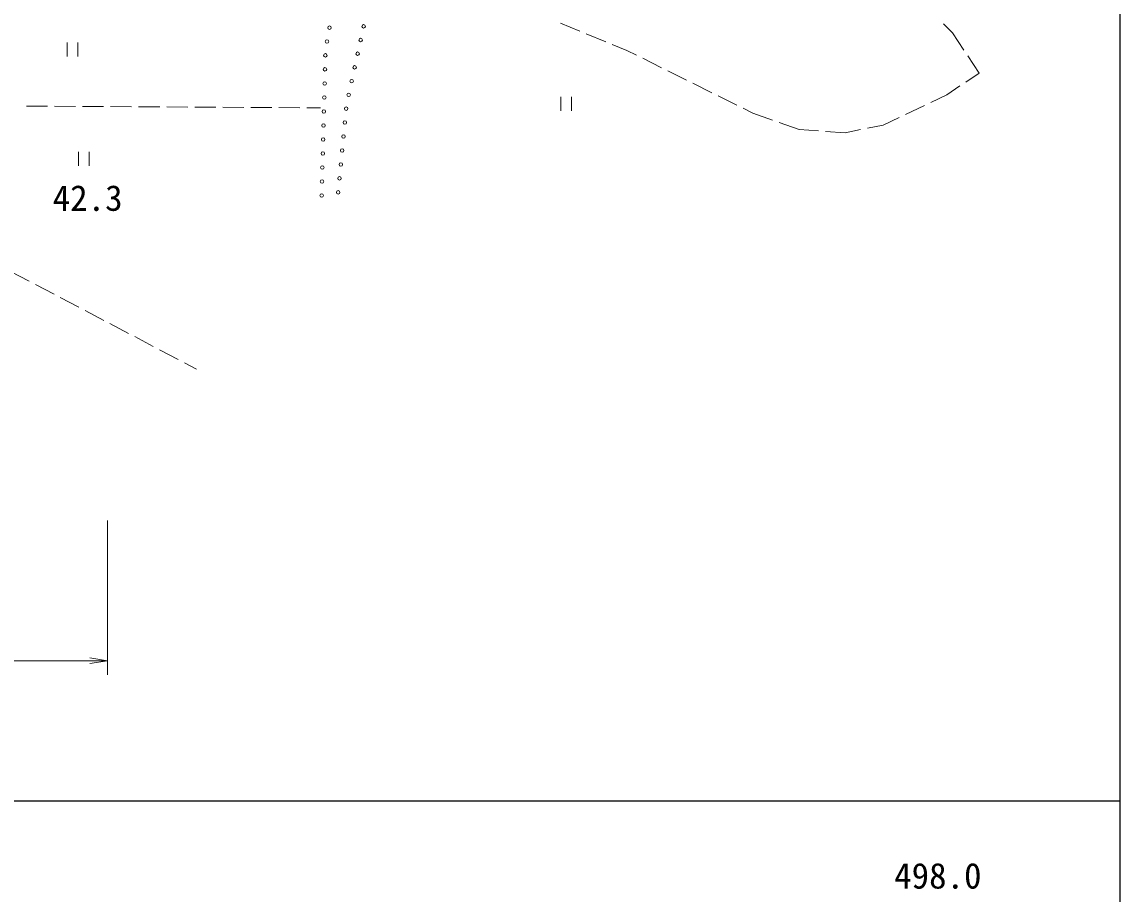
# Model space of a CAD drawing. Units: millimetres at full size, sheet at 1:1000; details may follow other scales. Extents: x 40000 to 680000, y 20000 to 380000.
# Drawn here: x 500650 to 579000, y 198357 to 260556 of the extents above; entities that cross this region are included whole.
import ezdxf
from ezdxf.enums import TextEntityAlignment as Align

# ---------------------------------------------------------------- set-up
doc = ezdxf.new("R2010")
doc.units = ezdxf.units.MM
doc.header["$LTSCALE"] = 1000
for name, color, linetype, lineweight in [('M-BGD', 7, 'Continuous', 13), ('M-STR-HTXT', 7, 'Continuous', 13), ('M-TTL-BAND', 7, 'Continuous', 25)]:
    doc.layers.add(name, color=color, linetype=linetype, lineweight=lineweight)
doc.layers.add('M-BGD-HTXT', color=7, linetype='Continuous')
doc.styles.add('ＭＳ ゴシック', font='')
doc.styles.get('ＭＳ ゴシック').set_extended_font_data('MS Gothic')

# ---------------------------------------------------------------- blocks, each defined once
blk = doc.blocks.new('open_arrow')
at = {"color": 0, "linetype": 'Continuous', "lineweight": -2}
blk.add_lwpolyline([(7.5, 1.25), (0, 0), (7.5, -1.25)], dxfattribs=at)

msp = doc.modelspace()

# ---------------------------------------------------------------- linework, layer by layer
at = {"layer": 'M-BGD'}
for p, q in [((539064, 260461), (540453, 259895)), ((567050, 259784), (566399, 260419)), ((540916, 259706), (542305, 259140)), ((567857, 258553), (567050, 259784)), ((503882, 259082), (503882, 258082)), ((504632, 258082), (504632, 259082)), ((542768, 258952), (543815, 258525)), ((543815, 258525), (544496, 258186)), ((544944, 257963), (546287, 257295)), ((568939, 256903), (568131, 258135)), ((546735, 257072), (548078, 256404)), ((567992, 256270), (568939, 256903)), ((548525, 256181), (549868, 255513)), ((566630, 255358), (567577, 255992)), ((539109, 255209), (539109, 254209)), ((539859, 254209), (539859, 255209)), ((550316, 255290), (551659, 254622)), ((565489, 254816), (566630, 255358)), ((502477, 254550), (500977, 254560)), ((504477, 254538), (502977, 254547)), ((506477, 254526), (504977, 254535)), ((508477, 254514), (506977, 254523)), ((510477, 254502), (508977, 254511)), ((512476, 254489), (510977, 254499)), ((514476, 254477), (512976, 254486)), ((516476, 254465), (514976, 254474)), ((518476, 254453), (516976, 254462)), ((520476, 254441), (518976, 254450)), ((521947, 254432), (520976, 254438)), ((552106, 254400), (552788, 254061)), ((552788, 254061), (554207, 253553)), ((563682, 253958), (565037, 254602)), ((554678, 253385), (556098, 252878)), ((560979, 252975), (562089, 253202)), ((562089, 253202), (563230, 253744)), ((556098, 252878), (557489, 252781)), ((557988, 252746), (559380, 252649)), ((559380, 252649), (560489, 252875)), ((504688, 251301), (504688, 250301)), ((505438, 250301), (505438, 251301)), ((499841, 242762), (501169, 242064)), ((501612, 241832), (502940, 241134)), ((503382, 240902), (504710, 240204)), ((505153, 239972), (506481, 239275)), ((506924, 239042), (508252, 238345)), ((508695, 238112), (510023, 237415)), ((510465, 237182), (511793, 236485)), ((512236, 236253), (513105, 235796))]:
    msp.add_line(p, q, dxfattribs=at)
for centre in [(522591, 260146), (525027, 260244), (524813, 259267), (522410, 259162), (522299, 258171), (524600, 258291), (522272, 257172), (524386, 257314), (522246, 256172), (524172, 256337), (523959, 255360), (522219, 255172), (522193, 254173), (523785, 254377), (522166, 253173), (523690, 253381), (522140, 252173), (523595, 252386), (523500, 251390), (522113, 251174), (522087, 250174), (523405, 250395), (522060, 249174), (523310, 249399), (523214, 248404), (522034, 248175)]:
    msp.add_circle(centre, 125, dxfattribs=at)
at = {"layer": 'M-STR-HTXT'}
for p, q in [((506756, 225000), (506756, 214000)), ((471562, 215000), (506756, 215000))]:
    msp.add_line(p, q, dxfattribs=at)
at = {"layer": 'M-TTL-BAND'}
for p, q in [((579000, 20000), (579000, 370000)), ((40000, 205000), (579000, 205000))]:
    msp.add_line(p, q, dxfattribs=at)

# ---------------------------------------------------------------- block references
at = {"layer": 'M-STR-HTXT', "xscale": 167, "yscale": 167, "rotation": 180}
msp.add_blockref('open_arrow', (506756, 215000), dxfattribs=at)

# ---------------------------------------------------------------- texts
at = {"layer": 'M-BGD-HTXT', "style": 'ＭＳ ゴシック'}
msp.add_text('42.3', height=1833, dxfattribs=at).set_placement((505337, 246534), align=Align.BOTTOM_CENTER)
at = {"layer": 'M-TTL-BAND', "style": 'ＭＳ ゴシック'}
msp.add_text('498.0', height=1833, dxfattribs=at).set_placement((566000, 198195), align=Align.BOTTOM_CENTER)

doc.saveas('drawing.dxf')
